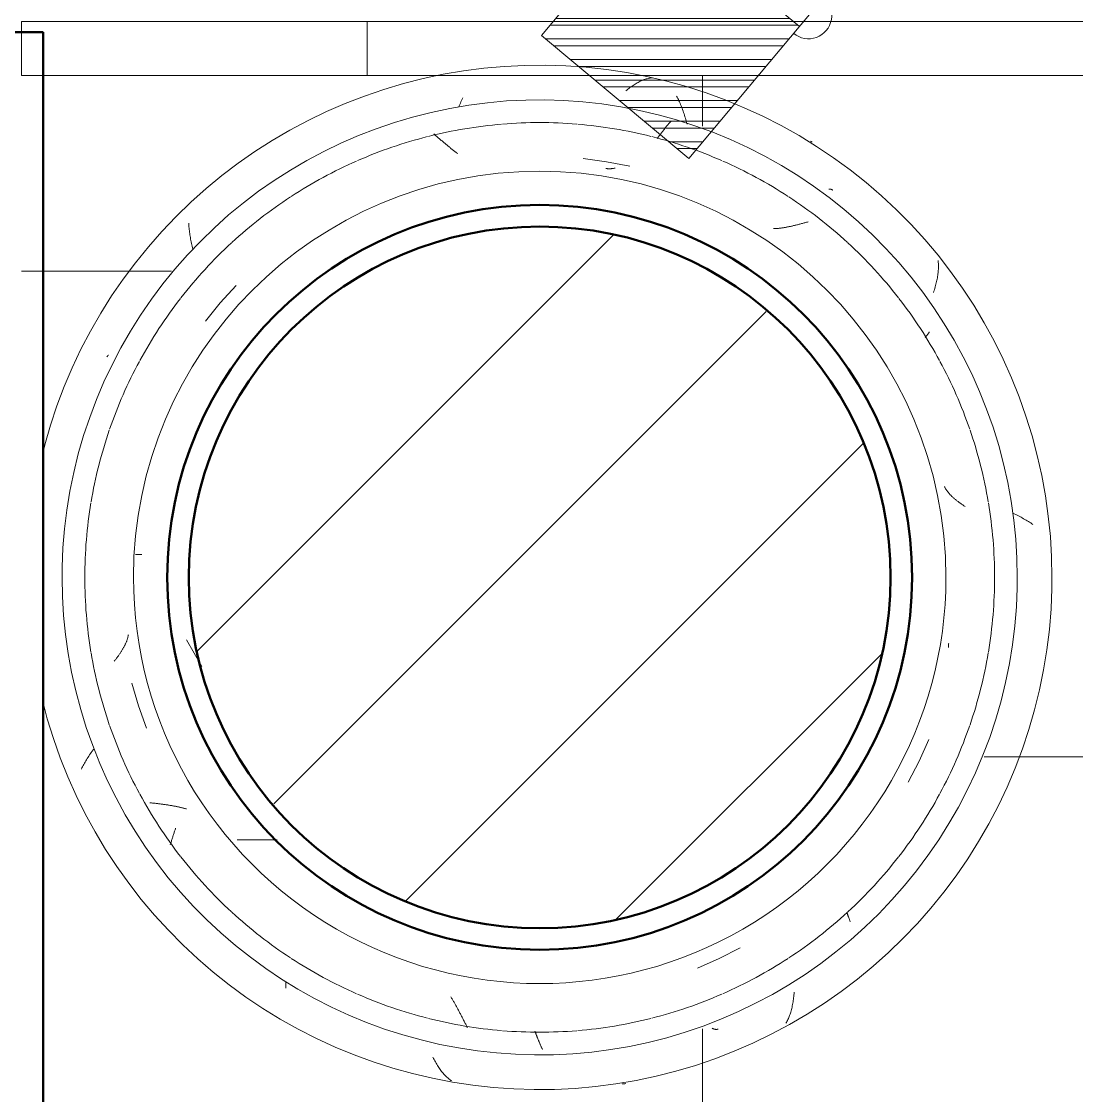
# Model space of a CAD drawing. Header units: millimetres. Extents: x -9358 to 257996, y -67499 to 9117.
# Drawn here: x 17170 to 18147, y -27763 to -26768 of the extents above; entities that cross this region are included whole.
import ezdxf

# ---------------------------------------------------------------- set-up
doc = ezdxf.new("R2010")
doc.units = ezdxf.units.MM
doc.header["$LTSCALE"] = 1000
for name, color, linetype, lineweight in [('A-COL-RFC', 8, 'Continuous', 18), ('A-COL-RFC-1', 8, 'Continuous', 9), ('A-COL-RFC-2', 8, 'Continuous', 50), ('A-WAL-CMU', 8, 'Continuous', 50), ('A-WAL-LOW-20', 8, 'Continuous', 18), ('A-WAL-PAT-1', 8, 'Continuous', 9), ('LC-CAM', 4, 'Continuous', 5)]:
    doc.layers.add(name, color=color, linetype=linetype, lineweight=lineweight)
doc.layers.add('CCTVNET', color=6, linetype='Continuous')
pattern_1 = [(0, (0, 0), (812.8, 203.2), [33.528, -576.072, 33.528, -576.072, -3251.2]), (0, (0, 0), (812.8, 203.2), [-1219.2, 33.528, -1185.672, 33.528, -576.072, -1422.4]), (0, (0, 0), (812.8, 203.2), [-3048, 33.528, -372.872, 33.528, -982.472]), (120, (304.8, 101.6), (-582.3764, 602.3054), [33.528, -576.072, 33.528, -576.072, -3251.2]), (120, (304.8, 101.6), (-582.3764, 602.3054), [-1219.2, 33.528, -1185.672, 33.528, -576.072, -1422.4]), (120, (304.8, 101.6), (-582.3764, 602.3054), [-3048, 33.528, -372.872, 33.528, -982.472]), (240, (406.4, 508), (-230.4236, -805.5054), [33.528, -576.072, 33.528, -576.072, -3251.2]), (240, (406.4, 508), (-230.4236, -805.5054), [-1219.2, 33.528, -1185.672, 33.528, -576.072, -1422.4]), (240, (406.4, 508), (-230.4236, -805.5054), [-3048, 33.528, -372.872, 33.528, -982.472])]

# ---------------------------------------------------------------- blocks, each defined once
blk = doc.blocks.new('Concrete-Round-Column - 650-V20-01-Ground Floor Furniture Plan')
at = {"layer": 'A-COL-RFC-1'}
h = blk.add_hatch(dxfattribs=at)
h.set_pattern_fill('FP_49', color=256, style=0, pattern_type=2)
h.set_pattern_definition([(315, (28095, 17650), (106.066, 106.066), [])])
h.paths.add_polyline_path([(-325, 0), (-318.76, -63.4), (-300.26, -124.37), (-270.23, -180.56), (-229.81, -229.81), (-180.56, -270.23), (-124.37, -300.26), (-63.4, -318.76), (0, -325), (63.4, -318.76), (124.37, -300.26), (180.56, -270.23), (229.81, -229.81), (270.23, -180.56), (300.26, -124.37), (318.76, -63.4), (325, 0), (318.76, 63.4), (300.26, 124.37), (270.23, 180.56), (229.81, 229.81), (180.56, 270.23), (124.37, 300.26), (63.4, 318.76), (0, 325), (-63.4, 318.76), (-124.37, 300.26), (-180.56, 270.23), (-229.81, 229.81), (-270.23, 180.56), (-300.26, 124.37), (-318.76, 63.4)], flags=0)
at = {"layer": 'A-COL-RFC-2'}
for start, end in [(0, 180), (180, 0)]:
    blk.add_arc((0, 0), 325, start, end, dxfattribs=at)
blk = doc.blocks.new('Walls 117 - Walls 13-606884-01-Ground Floor Furniture Plan')
at = {"layer": 'A-WAL-PAT-1'}
h = blk.add_hatch(dxfattribs=at)
h.set_pattern_fill('FP_51', color=256, style=0, pattern_type=2)
h.set_pattern_definition([(90, (450, -8700), (-900, 6e-14), [700, -700]), (90, (0, -9400), (-1800, 1e-13), [700, -700]), (0, (0, -9400), (0, 700), [])])
h.paths.add_polyline_path([(730, -10770), (2620, -10770), (2620, -9770), (730, -9770)], flags=0)
h.paths.add_polyline_path([(750, -10250), (756.07, -10176.76), (775.8, -10101.67), (803.63, -10038.2), (843.83, -9976.68), (893.61, -9922.6), (951.61, -9877.46), (1016.25, -9842.48), (1090.67, -9817.8), (1159.9, -9806.52), (1231.75, -9806.52), (1304.24, -9818.62), (1373.75, -9842.48), (1438.39, -9877.46), (1496.39, -9922.6), (1547.38, -9978.54), (1586.37, -10038.2), (1616.9, -10109.49), (1634.2, -10180.05), (1640, -10250), (1633.93, -10323.24), (1614.2, -10398.33), (1584.07, -10465.31), (1546.17, -10523.32), (1496.39, -10577.4), (1433.84, -10625), (1373.75, -10657.52), (1299.33, -10682.2), (1230.1, -10693.48), (1158.25, -10693.48), (1085.76, -10681.38), (1016.25, -10657.52), (951.61, -10622.54), (891.18, -10574.76), (842.62, -10521.46), (803.63, -10461.8), (774.11, -10394.49), (755.8, -10319.95), (751.42, -10267.11)], flags=0)
h.paths.add_polyline_path([(1710, -10250), (1716.07, -10176.76), (1735.8, -10101.67), (1763.63, -10038.2), (1803.83, -9976.68), (1854.91, -9921.59), (1913.95, -9876.19), (1976.25, -9842.48), (2050.67, -9817.8), (2119.9, -9806.52), (2192.25, -9806.6), (2264.24, -9818.62), (2333.75, -9842.48), (2398.39, -9877.46), (2456.39, -9922.6), (2506.17, -9976.68), (2546.37, -10038.2), (2575.89, -10105.51), (2594.2, -10180.05), (2600, -10250), (2593.93, -10323.24), (2574.2, -10398.33), (2546.37, -10461.8), (2503.33, -10526.41), (2456.39, -10577.4), (2393.84, -10625), (2333.75, -10657.52), (2259.33, -10682.2), (2190.1, -10693.48), (2118.25, -10693.48), (2045.76, -10681.38), (1976.25, -10657.52), (1907.45, -10619.3), (1851.4, -10575), (1803.83, -10523.32), (1763.63, -10461.8), (1734.11, -10394.49), (1715.8, -10319.95)], flags=0)
at = {"layer": 'A-WAL-LOW-20'}
blk.add_line((2620, -10770), (2620, -9770), dxfattribs=at)
blk = doc.blocks.new('Walls 121 - Walls 6-606941-01-Ground Floor Furniture Plan')
at = {"layer": 'A-WAL-PAT-1'}
h = blk.add_hatch(dxfattribs=at)
h.set_pattern_fill('FP_52', color=256, style=0, pattern_type=2)
h.set_pattern_definition([(270, (17489.6, -28080), (900, 6e-14), [700, -700]), (270, (17939.6, -27380), (1800, 1e-13), [700, -700]), (180, (17939.6, -27380), (-9e-14, -700), [])])
h.paths.add_polyline_path([(17170, -27380), (19900, -27380), (19900, -27330), (17170, -27330)], flags=0)
at = {"layer": 'A-WAL-LOW-20'}
for p, q in [((17170, -27330), (19900, -27330)), ((17170, -27380), (17170, -27330)), ((19900, -27380), (17170, -27380))]:
    blk.add_line(p, q, dxfattribs=at)
blk = doc.blocks.new('FP_324-01-Ground Floor Furniture Plan')
at = {"layer": 'A-WAL-PAT-1'}
for p, q in [((48911.57, 1453.8), (48911.13, 1453.86)), ((48912, 1453.76), (48911.57, 1453.8)), ((48912.44, 1453.72), (48912, 1453.76)), ((48912.88, 1453.69), (48912.44, 1453.72)), ((48913.32, 1453.67), (48912.88, 1453.69)), ((48913.76, 1453.66), (48913.32, 1453.67)), ((48914.2, 1453.66), (48913.76, 1453.66)), ((48914.65, 1453.66), (48914.2, 1453.66)), ((48915.1, 1453.68), (48914.65, 1453.66)), ((49000.15, 1435.36), (49020.13, 1426.37)), ((49020.13, 1426.37), (49039.56, 1416.27)), ((49193.32, 1260.72), (49203.19, 1241.17)), ((49203.19, 1241.17), (49211.95, 1221.1)), ((49260.29, 1004.57), (49261.03, 1004.95)), ((49261.03, 1004.95), (49261.78, 1005.34)), ((49261.78, 1005.34), (49262.54, 1005.72)), ((49262.54, 1005.72), (49263.29, 1006.11)), ((49263.29, 1006.11), (49264.05, 1006.5)), ((49264.05, 1006.5), (49264.81, 1006.89)), ((49264.81, 1006.89), (49265.57, 1007.28)), ((49265.57, 1007.28), (49266.33, 1007.67)), ((49266.33, 1007.67), (49267.09, 1008.07)), ((49242.19, 994.91), (49242.82, 995.28)), ((49242.82, 995.28), (49243.46, 995.64)), ((49243.46, 995.64), (49244.11, 996.01)), ((49244.11, 996.01), (49244.76, 996.37)), ((49244.76, 996.37), (49245.41, 996.74)), ((49245.41, 996.74), (49246.07, 997.11)), ((49246.07, 997.11), (49246.74, 997.47)), ((49246.74, 997.47), (49247.41, 997.84)), ((49247.41, 997.84), (49248.09, 998.21)), ((49248.09, 998.21), (49248.77, 998.58)), ((49248.77, 998.58), (49249.46, 998.95)), ((49249.46, 998.95), (49250.15, 999.32)), ((49250.15, 999.32), (49250.85, 999.69)), ((49250.85, 999.69), (49251.55, 1000.06)), ((49251.55, 1000.06), (49252.26, 1000.43)), ((49252.26, 1000.43), (49252.97, 1000.8)), ((49252.97, 1000.8), (49253.69, 1001.17)), ((49253.69, 1001.17), (49254.41, 1001.55)), ((49254.41, 1001.55), (49255.13, 1001.92)), ((49255.13, 1001.92), (49255.86, 1002.3)), ((49255.86, 1002.3), (49256.59, 1002.67)), ((49256.59, 1002.67), (49257.32, 1003.05)), ((49257.32, 1003.05), (49258.06, 1003.43)), ((49258.06, 1003.43), (49258.8, 1003.81)), ((49258.8, 1003.81), (49259.54, 1004.19)), ((49259.54, 1004.19), (49260.29, 1004.57)), ((49238.54, 992.71), (49239.13, 993.08)), ((49239.13, 993.08), (49239.73, 993.45)), ((49239.73, 993.45), (49240.34, 993.81)), ((49240.34, 993.81), (49240.95, 994.18)), ((49240.95, 994.18), (49241.57, 994.54)), ((49241.57, 994.54), (49242.19, 994.91)), ((49064, 745.99), (49064.17, 746.59)), ((49064.17, 746.59), (49064.35, 747.17)), ((49064.35, 747.17), (49064.53, 747.75)), ((49061.8, 736.24), (49061.93, 736.94)), ((49061.93, 736.94), (49062.06, 737.63)), ((49062.06, 737.63), (49062.19, 738.31)), ((49062.19, 738.31), (49062.32, 738.99)), ((49062.32, 738.99), (49062.46, 739.66)), ((49062.46, 739.66), (49062.6, 740.32)), ((49062.6, 740.32), (49062.75, 740.98)), ((49062.75, 740.98), (49062.89, 741.63)), ((49062.89, 741.63), (49063.04, 742.27)), ((49063.04, 742.27), (49063.19, 742.91)), ((49063.19, 742.91), (49063.35, 743.54)), ((49063.35, 743.54), (49063.51, 744.16)), ((49063.51, 744.16), (49063.67, 744.78)), ((49063.67, 744.78), (49063.83, 745.39)), ((49063.83, 745.39), (49064, 745.99)), ((49082.22, 737.77), (49082.97, 737.53)), ((49082.97, 737.53), (49083.72, 737.3)), ((49083.72, 737.3), (49084.47, 737.06)), ((49084.47, 737.06), (49085.23, 736.82)), ((49085.23, 736.82), (49085.99, 736.57)), ((49085.99, 736.57), (49086.75, 736.33)), ((49086.75, 736.33), (49087.52, 736.08)), ((49060.21, 725.93), (49060.31, 726.7)), ((49060.31, 726.7), (49060.42, 727.46)), ((49060.42, 727.46), (49060.52, 728.22)), ((49060.52, 728.22), (49060.63, 728.98)), ((49060.63, 728.98), (49060.74, 729.73)), ((49060.74, 729.73), (49060.85, 730.47)), ((49060.85, 730.47), (49060.96, 731.21)), ((49060.96, 731.21), (49061.08, 731.95)), ((49061.08, 731.95), (49061.19, 732.68)), ((49061.19, 732.68), (49061.31, 733.4)), ((49061.31, 733.4), (49061.43, 734.12)), ((49061.43, 734.12), (49061.55, 734.83)), ((49061.55, 734.83), (49061.67, 735.54)), ((49061.67, 735.54), (49061.8, 736.24)), ((49087.52, 736.08), (49088.28, 735.84)), ((49088.28, 735.84), (49089.06, 735.59)), ((49089.06, 735.59), (49089.83, 735.34)), ((49089.83, 735.34), (49090.61, 735.09)), ((49090.61, 735.09), (49091.38, 734.84)), ((49091.38, 734.84), (49092.17, 734.59)), ((49092.17, 734.59), (49092.95, 734.34)), ((49092.95, 734.34), (49093.74, 734.08)), ((49093.74, 734.08), (49094.52, 733.83)), ((49094.52, 733.83), (49095.31, 733.58)), ((49095.31, 733.58), (49096.11, 733.32)), ((49096.11, 733.32), (49096.9, 733.07)), ((49096.9, 733.07), (49097.7, 732.82)), ((49059.01, 716.38), (49059.11, 717.19)), ((49059.11, 717.19), (49059.21, 718.01)), ((49059.21, 718.01), (49059.31, 718.81)), ((49059.31, 718.81), (49059.4, 719.62)), ((49059.4, 719.62), (49059.5, 720.42)), ((49059.5, 720.42), (49059.6, 721.22)), ((49059.6, 721.22), (49059.7, 722.02)), ((49059.7, 722.02), (49059.8, 722.81)), ((49059.8, 722.81), (49059.9, 723.59)), ((49059.9, 723.59), (49060, 724.38)), ((49060, 724.38), (49060.11, 725.15)), ((49060.11, 725.15), (49060.21, 725.93)), ((48989.76, 710.71), (48969.11, 703.45)), ((49058.72, 713.92), (49058.82, 714.74)), ((49058.82, 714.74), (49058.91, 715.56)), ((49058.91, 715.56), (49059.01, 716.38)), ((48969.11, 703.45), (48948.08, 697.36)), ((48903.13, 694.02), (48903.6, 693.94)), ((48903.6, 693.94), (48904.08, 693.86)), ((48904.08, 693.86), (48904.56, 693.76)), ((48904.56, 693.76), (48905.04, 693.65)), ((48905.04, 693.65), (48905.52, 693.53)), ((48905.52, 693.53), (48906, 693.41)), ((48906, 693.41), (48906.49, 693.27)), ((48906.49, 693.27), (48906.97, 693.12)), ((48906.97, 693.12), (48907.46, 692.97)), ((48907.46, 692.97), (48907.95, 692.81)), ((48907.95, 692.81), (48908.45, 692.63)), ((48908.45, 692.63), (48908.94, 692.45)), ((48908.94, 692.45), (48909.44, 692.26)), ((48909.44, 692.26), (48909.94, 692.06)), ((48909.94, 692.06), (48910.44, 691.85)), ((48910.44, 691.85), (48910.94, 691.63)), ((48910.94, 691.63), (48911.45, 691.4)), ((48911.45, 691.4), (48911.95, 691.17)), ((48911.95, 691.17), (48912.46, 690.92)), ((48912.46, 690.92), (48912.98, 690.67)), ((48912.98, 690.67), (48913.49, 690.41)), ((48913.49, 690.41), (48914.01, 690.14)), ((48914.01, 690.14), (48914.52, 689.86)), ((48914.52, 689.86), (48915.05, 689.57)), ((48915.05, 689.57), (48915.57, 689.28)), ((48915.57, 689.28), (48916.09, 688.98)), ((48916.09, 688.98), (48916.62, 688.67)), ((48916.62, 688.67), (48917.15, 688.35)), ((48917.15, 688.35), (48917.68, 688.02)), ((48917.68, 688.02), (48918.22, 687.69)), ((48918.22, 687.69), (48918.75, 687.35)), ((48918.75, 687.35), (48919.29, 687)), ((48919.29, 687), (48919.84, 686.64)), ((48919.84, 686.64), (48920.38, 686.28)), ((48920.38, 686.28), (48920.93, 685.91)), ((48920.93, 685.91), (48921.47, 685.53)), ((48921.47, 685.53), (48922.03, 685.15)), ((48922.03, 685.15), (48922.58, 684.76)), ((48922.58, 684.76), (48923.14, 684.36)), ((48923.14, 684.36), (48923.69, 683.96)), ((48923.69, 683.96), (48924.25, 683.55)), ((48924.25, 683.55), (48924.82, 683.13)), ((48924.82, 683.13), (48925.38, 682.71)), ((48925.38, 682.71), (48925.95, 682.28)), ((48925.95, 682.28), (48926.52, 681.85)), ((48926.52, 681.85), (48927.1, 681.41)), ((48927.1, 681.41), (48927.67, 680.96))]:
    blk.add_line(p, q, dxfattribs=at)
blk = doc.blocks.new('FP_325-01-Ground Floor Furniture Plan')
at = {"layer": 'A-WAL-LOW-20', "flags": 128}
blk.add_lwpolyline([(48850, 1549.55), (48831.02, 1549.17), (48812.08, 1548.03), (48793.19, 1546.13), (48774.4, 1543.49), (48755.72, 1540.09), (48737.2, 1535.95), (48718.86, 1531.07), (48700.72, 1525.46), (48682.83, 1519.13), (48665.2, 1512.09), (48647.87, 1504.35), (48630.86, 1495.92), (48614.21, 1486.82), (48597.93, 1477.06), (48582.05, 1466.66), (48566.6, 1455.63), (48551.61, 1444), (48537.09, 1431.77), (48523.07, 1418.97), (48509.58, 1405.62), (48496.63, 1391.74), (48484.25, 1377.36), (48472.45, 1362.49), (48461.25, 1347.16), (48450.68, 1331.4), (48440.75, 1315.23), (48431.47, 1298.67), (48422.86, 1281.75), (48414.93, 1264.51), (48407.7, 1246.96), (48401.18, 1229.13), (48395.38, 1211.06), (48390.3, 1192.77), (48385.96, 1174.29), (48382.36, 1155.66), (48379.51, 1136.89), (48377.41, 1118.03), (48376.06, 1099.09), (48375.48, 1080.12), (48375.65, 1061.14), (48376.59, 1042.19), (48378.28, 1023.28), (48380.72, 1004.46), (48383.92, 985.75), (48387.86, 967.18), (48392.54, 948.79), (48397.96, 930.6), (48404.09, 912.63), (48410.94, 894.93), (48418.49, 877.52), (48426.74, 860.42), (48435.66, 843.67), (48445.24, 827.28), (48455.47, 811.29), (48466.33, 795.73), (48477.8, 780.61), (48489.87, 765.96), (48502.52, 751.81), (48515.72, 738.17), (48529.46, 725.07), (48543.71, 712.53), (48558.45, 700.57), (48573.66, 689.22), (48589.3, 678.47), (48605.37, 668.37), (48621.83, 658.91), (48638.65, 650.12), (48655.81, 642), (48673.28, 634.59), (48691.03, 627.87), (48709.04, 621.87), (48727.27, 616.6), (48733.75, 615)], dxfattribs=at)
at = {"layer": 'A-WAL-PAT-1'}
for p, q in [((48795.61, 1523.25), (48794.96, 1522.08)), ((48796.25, 1524.4), (48795.61, 1523.25)), ((48796.91, 1525.53), (48796.25, 1524.4)), ((48797.57, 1526.65), (48796.91, 1525.53)), ((48798.24, 1527.74), (48797.57, 1526.65)), ((48798.91, 1528.8), (48798.24, 1527.74)), ((48799.59, 1529.85), (48798.91, 1528.8)), ((48800.27, 1530.87), (48799.59, 1529.85)), ((48800.96, 1531.88), (48800.27, 1530.87)), ((48791.24, 1514.65), (48790.64, 1513.35)), ((48791.84, 1515.93), (48791.24, 1514.65)), ((48792.46, 1517.2), (48791.84, 1515.93)), ((48793.07, 1518.45), (48792.46, 1517.2)), ((48793.7, 1519.67), (48793.07, 1518.45)), ((48794.33, 1520.89), (48793.7, 1519.67)), ((48794.96, 1522.08), (48794.33, 1520.89)), ((48557.24, 1444.1), (48556.28, 1443.97)), ((48558.22, 1444.2), (48557.24, 1444.1)), ((48559.22, 1444.28), (48558.22, 1444.2)), ((48560.24, 1444.33), (48559.22, 1444.28)), ((48561.27, 1444.36), (48560.24, 1444.33)), ((48562.31, 1444.37), (48561.27, 1444.36)), ((48563.37, 1444.35), (48562.31, 1444.37)), ((48564.45, 1444.31), (48563.37, 1444.35)), ((48565.54, 1444.24), (48564.45, 1444.31)), ((48566.65, 1444.15), (48565.54, 1444.24)), ((48567.77, 1444.04), (48566.65, 1444.15)), ((48568.91, 1443.91), (48567.77, 1444.04)), ((48570.06, 1443.75), (48568.91, 1443.91)), ((48571.22, 1443.57), (48570.06, 1443.75)), ((48572.4, 1443.37), (48571.22, 1443.57)), ((48573.58, 1443.15), (48572.4, 1443.37)), ((48574.78, 1442.9), (48573.58, 1443.15)), ((48576, 1442.63), (48574.78, 1442.9)), ((48577.22, 1442.34), (48576, 1442.63)), ((48578.46, 1442.03), (48577.22, 1442.34)), ((48579.71, 1441.7), (48578.46, 1442.03)), ((48580.96, 1441.35), (48579.71, 1441.7)), ((48582.23, 1440.98), (48580.96, 1441.35)), ((48583.51, 1440.59), (48582.23, 1440.98)), ((48584.8, 1440.18), (48583.51, 1440.59)), ((48586.1, 1439.74), (48584.8, 1440.18)), ((48446.27, 1326.56), (48445.87, 1325.82)), ((48446.7, 1327.28), (48446.27, 1326.56)), ((48408.4, 1204.01), (48407.31, 1203.48)), ((48409.52, 1204.53), (48408.4, 1204.01)), ((48410.66, 1205.04), (48409.52, 1204.53)), ((48411.82, 1205.54), (48410.66, 1205.04)), ((48413, 1206.03), (48411.82, 1205.54)), ((48414.21, 1206.51), (48413, 1206.03)), ((48415.43, 1206.98), (48414.21, 1206.51)), ((48416.68, 1207.44), (48415.43, 1206.98)), ((48417.94, 1207.88), (48416.68, 1207.44)), ((48419.23, 1208.32), (48417.94, 1207.88)), ((48420.53, 1208.75), (48419.23, 1208.32)), ((48421.85, 1209.17), (48420.53, 1208.75)), ((48423.19, 1209.58), (48421.85, 1209.17)), ((48424.55, 1209.98), (48423.19, 1209.58)), ((48425.92, 1210.37), (48424.55, 1209.98)), ((48427.31, 1210.75), (48425.92, 1210.37)), ((48428.72, 1211.12), (48427.31, 1210.75)), ((48430.14, 1211.48), (48428.72, 1211.12)), ((48405.2, 1202.39), (48404.17, 1201.83)), ((48406.24, 1202.94), (48405.2, 1202.39)), ((48407.31, 1203.48), (48406.24, 1202.94)), ((48387.19, 1179.05), (48387.3, 1178.17)), ((48387.3, 1178.17), (48387.44, 1177.28)), ((48387.44, 1177.28), (48387.6, 1176.39)), ((48387.6, 1176.39), (48387.8, 1175.49)), ((48387.8, 1175.49), (48388.03, 1174.59)), ((48388.03, 1174.59), (48388.28, 1173.68)), ((48388.28, 1173.68), (48388.57, 1172.77)), ((48388.57, 1172.77), (48388.89, 1171.85)), ((48388.89, 1171.85), (48389.23, 1170.93)), ((48389.23, 1170.93), (48389.61, 1170.01)), ((48389.61, 1170.01), (48390.01, 1169.08)), ((48390.01, 1169.08), (48390.44, 1168.15)), ((48390.44, 1168.15), (48390.9, 1167.21)), ((48390.9, 1167.21), (48391.39, 1166.27)), ((48391.39, 1166.27), (48391.91, 1165.33)), ((48391.91, 1165.33), (48392.45, 1164.38)), ((48392.45, 1164.38), (48393.02, 1163.43)), ((48393.02, 1163.43), (48393.62, 1162.48)), ((48393.62, 1162.48), (48394.25, 1161.53)), ((48394.25, 1161.53), (48394.9, 1160.57)), ((48394.9, 1160.57), (48395.58, 1159.62)), ((48395.58, 1159.62), (48396.28, 1158.66)), ((48396.28, 1158.66), (48397.01, 1157.7)), ((48397.01, 1157.7), (48397.77, 1156.74)), ((48397.77, 1156.74), (48398.55, 1155.77)), ((48398.55, 1155.77), (48399.35, 1154.81)), ((48405.77, 1003.75), (48406.95, 1003.18)), ((48406.95, 1003.18), (48408.15, 1002.62)), ((48408.15, 1002.62), (48409.36, 1002.06)), ((48409.36, 1002.06), (48410.59, 1001.51)), ((48410.59, 1001.51), (48411.84, 1000.97)), ((48411.84, 1000.97), (48413.1, 1000.43)), ((48413.1, 1000.43), (48414.38, 999.9)), ((48521.73, 750), (48522.89, 750.04)), ((48522.89, 750.04), (48524.07, 750.09)), ((48524.07, 750.09), (48525.26, 750.17)), ((48525.26, 750.17), (48526.46, 750.26)), ((48526.46, 750.26), (48527.68, 750.37)), ((48527.68, 750.37), (48528.92, 750.5)), ((48528.92, 750.5), (48530.16, 750.65)), ((48530.16, 750.65), (48531.42, 750.82)), ((48531.42, 750.82), (48532.69, 751)), ((48532.69, 751), (48533.97, 751.2)), ((48533.97, 751.2), (48535.27, 751.42)), ((48535.27, 751.42), (48536.57, 751.66)), ((48536.57, 751.66), (48537.89, 751.91)), ((48537.89, 751.91), (48539.22, 752.18)), ((48539.22, 752.18), (48540.56, 752.46)), ((48540.56, 752.46), (48541.9, 752.76)), ((48541.9, 752.76), (48543.26, 753.08)), ((48543.26, 753.08), (48544.63, 753.41)), ((48544.63, 753.41), (48546, 753.76))]:
    blk.add_line(p, q, dxfattribs=at)
blk = doc.blocks.new('FP_326-01-Ground Floor Furniture Plan')
at = {"layer": 'A-WAL-LOW-20', "flags": 128}
blk.add_lwpolyline([(48966.36, 615), (48981.14, 618.93), (48999.28, 624.54), (49017.17, 630.87), (49034.8, 637.91), (49052.13, 645.65), (49069.14, 654.08), (49085.79, 663.18), (49102.07, 672.94), (49117.95, 683.34), (49133.4, 694.37), (49148.39, 706), (49162.91, 718.23), (49176.93, 731.03), (49190.42, 744.38), (49203.37, 758.26), (49215.75, 772.64), (49227.55, 787.51), (49238.75, 802.84), (49249.32, 818.6), (49259.25, 834.77), (49268.53, 851.33), (49277.14, 868.25), (49285.07, 885.49), (49292.3, 903.04), (49298.82, 920.87), (49304.62, 938.94), (49309.7, 957.23), (49314.04, 975.71), (49317.64, 994.34), (49320.49, 1013.11), (49322.59, 1031.97), (49323.94, 1050.91), (49324.52, 1069.88), (49324.34, 1088.86), (49323.41, 1107.81), (49321.72, 1126.72), (49319.27, 1145.54), (49316.08, 1164.25), (49312.14, 1182.82), (49307.46, 1201.21), (49302.04, 1219.4), (49295.91, 1237.37), (49289.06, 1255.07), (49281.5, 1272.48), (49273.26, 1289.58), (49264.34, 1306.33), (49254.76, 1322.72), (49244.53, 1338.71), (49233.67, 1354.27), (49222.19, 1369.39), (49210.12, 1384.04), (49197.48, 1398.19), (49184.28, 1411.83), (49170.54, 1424.93), (49156.29, 1437.47), (49141.55, 1449.43), (49126.34, 1460.78), (49110.69, 1471.53), (49094.63, 1481.63), (49078.17, 1491.09), (49061.35, 1499.88), (49044.19, 1508), (49026.72, 1515.41), (49008.97, 1522.13), (48990.96, 1528.13), (48972.73, 1533.4), (48954.3, 1537.94), (48935.7, 1541.74), (48916.97, 1544.8), (48898.13, 1547.1), (48879.21, 1548.65), (48860.25, 1549.44), (48850, 1549.55)], dxfattribs=at)
at = {"layer": 'A-WAL-PAT-1'}
for p, q in [((49235.58, 1310.63), (49234.23, 1310.74)), ((49236.92, 1310.52), (49235.58, 1310.63)), ((49238.24, 1310.38), (49236.92, 1310.52)), ((49239.55, 1310.23), (49238.24, 1310.38)), ((49240.84, 1310.07), (49239.55, 1310.23)), ((49242.1, 1309.89), (49240.84, 1310.07)), ((49243.35, 1309.7), (49242.1, 1309.89)), ((49244.59, 1309.49), (49243.35, 1309.7)), ((49245.8, 1309.27), (49244.59, 1309.49)), ((49246.99, 1309.03), (49245.8, 1309.27)), ((49248.16, 1308.78), (49246.99, 1309.03)), ((49249.32, 1308.51), (49248.16, 1308.78)), ((49250.45, 1308.22), (49249.32, 1308.51)), ((49251.56, 1307.92), (49250.45, 1308.22)), ((49252.64, 1307.6), (49251.56, 1307.92)), ((49253.71, 1307.27), (49252.64, 1307.6)), ((49254.75, 1306.92), (49253.71, 1307.27)), ((49255.78, 1306.55), (49254.75, 1306.92)), ((49256.77, 1306.17), (49255.78, 1306.55)), ((49257.75, 1305.78), (49256.77, 1306.17)), ((49258.7, 1305.36), (49257.75, 1305.78)), ((49259.63, 1304.94), (49258.7, 1305.36)), ((49260.53, 1304.49), (49259.63, 1304.94)), ((49261.41, 1304.03), (49260.53, 1304.49)), ((49262.26, 1303.55), (49261.41, 1304.03)), ((49263.09, 1303.06), (49262.26, 1303.55)), ((49319.06, 1153.98), (49318.96, 1154.81)), ((49319.14, 1153.14), (49319.06, 1153.98)), ((49319.18, 1152.29), (49319.14, 1153.14)), ((49319.19, 1151.44), (49319.18, 1152.29)), ((49308.55, 984.87), (49309.37, 985.56)), ((49309.37, 985.56), (49310.16, 986.25)), ((49310.16, 986.25), (49310.93, 986.95)), ((49310.93, 986.95), (49311.67, 987.65)), ((49311.67, 987.65), (49312.38, 988.36)), ((49312.38, 988.36), (49313.06, 989.08)), ((49313.06, 989.08), (49313.71, 989.81)), ((49313.71, 989.81), (49314.33, 990.54)), ((49314.33, 990.54), (49314.93, 991.29)), ((49314.93, 991.29), (49315.49, 992.03)), ((49315.49, 992.03), (49316.03, 992.79)), ((49316.03, 992.79), (49316.54, 993.55)), ((49294.41, 976.17), (49295.57, 976.73)), ((49295.57, 976.73), (49296.72, 977.31)), ((49296.72, 977.31), (49297.83, 977.89)), ((49297.83, 977.89), (49298.93, 978.49)), ((49298.93, 978.49), (49300, 979.09)), ((49300, 979.09), (49301.05, 979.7)), ((49301.05, 979.7), (49302.08, 980.32)), ((49302.08, 980.32), (49303.08, 980.94)), ((49303.08, 980.94), (49304.06, 981.58)), ((49304.06, 981.58), (49305.01, 982.22)), ((49305.01, 982.22), (49305.93, 982.87)), ((49305.93, 982.87), (49306.83, 983.53)), ((49306.83, 983.53), (49307.7, 984.2)), ((49307.7, 984.2), (49308.55, 984.87)), ((49224.87, 839.84), (49226.33, 839.85)), ((49226.33, 839.85), (49227.77, 839.88)), ((49227.77, 839.88), (49229.21, 839.92)), ((49229.21, 839.92), (49230.62, 839.97)), ((49008.72, 662.18), (49009.86, 661.33)), ((49009.86, 661.33), (49011, 660.51)), ((49011, 660.51), (49012.14, 659.7)), ((49012.14, 659.7), (49013.27, 658.91)), ((49013.27, 658.91), (49014.4, 658.13)), ((49014.4, 658.13), (49015.53, 657.38)), ((49015.53, 657.38), (49016.66, 656.65)), ((49016.66, 656.65), (49017.78, 655.93)), ((49017.78, 655.93), (49018.89, 655.24)), ((49018.89, 655.24), (49020.01, 654.56)), ((49020.01, 654.56), (49021.12, 653.91)), ((49021.12, 653.91), (49022.22, 653.28)), ((49022.22, 653.28), (49023.32, 652.67)), ((49023.32, 652.67), (49024.41, 652.08)), ((49024.41, 652.08), (49025.5, 651.51)), ((49025.5, 651.51), (49026.58, 650.97)), ((49026.58, 650.97), (49027.65, 650.45))]:
    blk.add_line(p, q, dxfattribs=at)
blk = doc.blocks.new('FP_327-01-Ground Floor Furniture Plan')
at = {"layer": 'A-WAL-PAT-1'}
for p, q in [((48780.13, 1463.02), (48779.74, 1462.5)), ((48780.51, 1463.54), (48780.13, 1463.02)), ((48780.9, 1464.07), (48780.51, 1463.54)), ((48781.28, 1464.61), (48780.9, 1464.07)), ((48781.67, 1465.16), (48781.28, 1464.61)), ((48782.05, 1465.71), (48781.67, 1465.16)), ((48782.43, 1466.27), (48782.05, 1465.71)), ((48782.82, 1466.84), (48782.43, 1466.27)), ((48783.2, 1467.41), (48782.82, 1466.84)), ((48783.59, 1467.99), (48783.2, 1467.41)), ((48783.97, 1468.58), (48783.59, 1467.99)), ((48784.36, 1469.18), (48783.97, 1468.58)), ((48770.69, 1452.93), (48770.29, 1452.62)), ((48771.1, 1453.25), (48770.69, 1452.93)), ((48771.5, 1453.58), (48771.1, 1453.25)), ((48771.9, 1453.91), (48771.5, 1453.58)), ((48772.31, 1454.26), (48771.9, 1453.91)), ((48772.71, 1454.61), (48772.31, 1454.26)), ((48773.1, 1454.98), (48772.71, 1454.61)), ((48773.5, 1455.35), (48773.1, 1454.98)), ((48773.9, 1455.73), (48773.5, 1455.35)), ((48774.29, 1456.13), (48773.9, 1455.73)), ((48774.69, 1456.53), (48774.29, 1456.13)), ((48775.08, 1456.93), (48774.69, 1456.53)), ((48775.47, 1457.35), (48775.08, 1456.93)), ((48775.86, 1457.78), (48775.47, 1457.35)), ((48776.26, 1458.21), (48775.86, 1457.78)), ((48776.65, 1458.66), (48776.26, 1458.21)), ((48777.03, 1459.11), (48776.65, 1458.66)), ((48777.42, 1459.57), (48777.03, 1459.11)), ((48777.81, 1460.04), (48777.42, 1459.57)), ((48778.2, 1460.51), (48777.81, 1460.04)), ((48778.59, 1461), (48778.2, 1460.51)), ((48778.97, 1461.49), (48778.59, 1461)), ((48779.36, 1461.99), (48778.97, 1461.49)), ((48779.74, 1462.5), (48779.36, 1461.99)), ((48766.13, 1450.07), (48765.71, 1449.86)), ((48766.56, 1450.28), (48766.13, 1450.07)), ((48766.98, 1450.5), (48766.56, 1450.28)), ((48767.4, 1450.73), (48766.98, 1450.5)), ((48767.82, 1450.97), (48767.4, 1450.73)), ((48768.23, 1451.22), (48767.82, 1450.97)), ((48768.65, 1451.48), (48768.23, 1451.22)), ((48769.06, 1451.76), (48768.65, 1451.48)), ((48769.47, 1452.04), (48769.06, 1451.76)), ((48769.88, 1452.32), (48769.47, 1452.04)), ((48770.29, 1452.62), (48769.88, 1452.32)), ((48520.62, 1323.72), (48520.83, 1322.94)), ((48520.83, 1322.94), (48521.05, 1322.16)), ((48521.05, 1322.16), (48521.26, 1321.39)), ((48521.26, 1321.39), (48521.47, 1320.62)), ((48521.47, 1320.62), (48521.68, 1319.85)), ((48521.68, 1319.85), (48521.88, 1319.09)), ((48521.88, 1319.09), (48522.09, 1318.33)), ((48522.09, 1318.33), (48522.29, 1317.57)), ((48522.29, 1317.57), (48522.49, 1316.82)), ((48522.49, 1316.82), (48522.68, 1316.07)), ((48522.68, 1316.07), (48522.88, 1315.32)), ((48522.88, 1315.32), (48523.07, 1314.58)), ((48523.07, 1314.58), (48523.25, 1313.85)), ((48523.25, 1313.85), (48523.44, 1313.11)), ((48523.44, 1313.11), (48523.62, 1312.39)), ((48523.62, 1312.39), (48523.8, 1311.66)), ((48523.8, 1311.66), (48523.97, 1310.94)), ((48523.97, 1310.94), (48524.14, 1310.23)), ((48524.14, 1310.23), (48524.31, 1309.51)), ((48524.31, 1309.51), (48524.47, 1308.81)), ((48524.47, 1308.81), (48524.63, 1308.11)), ((48524.63, 1308.11), (48524.78, 1307.41)), ((48524.78, 1307.41), (48524.93, 1306.72)), ((48524.93, 1306.72), (48525.07, 1306.03)), ((48525.07, 1306.03), (48525.21, 1305.34)), ((48525.21, 1305.34), (48525.35, 1304.66)), ((48525.35, 1304.66), (48525.48, 1303.99)), ((48525.48, 1303.99), (48525.61, 1303.32)), ((48525.61, 1303.32), (48525.73, 1302.66)), ((48525.73, 1302.66), (48525.84, 1302)), ((48525.84, 1302), (48525.95, 1301.34)), ((48525.95, 1301.34), (48526.06, 1300.7)), ((48526.06, 1300.7), (48526.16, 1300.05)), ((48526.16, 1300.05), (48526.25, 1299.41)), ((48526.25, 1299.41), (48526.34, 1298.78)), ((48526.34, 1298.78), (48526.42, 1298.15)), ((48526.42, 1298.15), (48526.5, 1297.53)), ((48526.5, 1297.53), (48526.57, 1296.91)), ((48526.57, 1296.91), (48526.64, 1296.3)), ((48526.64, 1296.3), (48526.69, 1295.69)), ((48526.69, 1295.69), (48526.75, 1295.09)), ((48526.75, 1295.09), (48526.79, 1294.49)), ((48526.79, 1294.49), (48526.83, 1293.9)), ((48526.83, 1293.9), (48526.86, 1293.32)), ((48526.86, 1293.32), (48526.89, 1292.74)), ((48526.89, 1292.74), (48526.91, 1292.16)), ((48526.91, 1292.16), (48526.92, 1291.6)), ((48464.95, 1136.89), (48469.03, 1158.39)), ((48470.81, 1144.84), (48470.91, 1144.37)), ((48470.91, 1144.37), (48471, 1143.9)), ((48462.08, 1115.2), (48464.95, 1136.89)), ((48471, 1143.9), (48471.09, 1143.43)), ((48471.09, 1143.43), (48471.16, 1142.96)), ((48471.22, 1136.6), (48471.15, 1136.16)), ((48471.16, 1142.96), (48471.22, 1142.49)), ((48471.22, 1142.49), (48471.28, 1142.03)), ((48471.27, 1137.04), (48471.22, 1136.6)), ((48471.32, 1137.49), (48471.27, 1137.04)), ((48471.28, 1142.03), (48471.32, 1141.57)), ((48471.32, 1141.57), (48471.36, 1141.11)), ((48471.36, 1137.93), (48471.32, 1137.49)), ((48471.36, 1141.11), (48471.39, 1140.65)), ((48471.39, 1138.38), (48471.36, 1137.93)), ((48471.39, 1140.65), (48471.41, 1140.19)), ((48471.41, 1138.83), (48471.39, 1138.38)), ((48471.41, 1140.19), (48471.42, 1139.74)), ((48471.42, 1139.74), (48471.41, 1139.28)), ((48471.41, 1139.28), (48471.41, 1138.83)), ((48454.77, 995.52), (48454.3, 994.93)), ((48455.23, 996.11), (48454.77, 995.52)), ((48455.69, 996.69), (48455.23, 996.11)), ((48456.14, 997.28), (48455.69, 996.69)), ((48456.59, 997.86), (48456.14, 997.28)), ((48457.03, 998.44), (48456.59, 997.86)), ((48457.47, 999.01), (48457.03, 998.44)), ((48446.22, 985.16), (48445.68, 984.53)), ((48446.75, 985.79), (48446.22, 985.16)), ((48447.27, 986.41), (48446.75, 985.79)), ((48447.8, 987.04), (48447.27, 986.41)), ((48448.32, 987.66), (48447.8, 987.04)), ((48448.84, 988.28), (48448.32, 987.66)), ((48449.36, 988.89), (48448.84, 988.28)), ((48449.87, 989.51), (48449.36, 988.89)), ((48450.38, 990.12), (48449.87, 989.51)), ((48450.88, 990.73), (48450.38, 990.12)), ((48451.38, 991.34), (48450.88, 990.73)), ((48451.88, 991.94), (48451.38, 991.34)), ((48452.37, 992.54), (48451.88, 991.94)), ((48452.86, 993.14), (48452.37, 992.54)), ((48453.34, 993.74), (48452.86, 993.14)), ((48453.82, 994.34), (48453.34, 993.74)), ((48454.3, 994.93), (48453.82, 994.34)), ((48439.7, 977.46), (48439.14, 976.81)), ((48440.25, 978.11), (48439.7, 977.46)), ((48440.8, 978.77), (48440.25, 978.11)), ((48441.34, 979.41), (48440.8, 978.77)), ((48441.89, 980.06), (48441.34, 979.41)), ((48442.44, 980.7), (48441.89, 980.06)), ((48442.98, 981.35), (48442.44, 980.7)), ((48443.53, 981.99), (48442.98, 981.35)), ((48444.07, 982.63), (48443.53, 981.99)), ((48444.61, 983.26), (48444.07, 982.63)), ((48445.15, 983.9), (48444.61, 983.26)), ((48445.68, 984.53), (48445.15, 983.9)), ((48595.74, 779.17), (48579.55, 793.9)), ((48612.73, 765.37), (48595.74, 779.17))]:
    blk.add_line(p, q, dxfattribs=at)
blk = doc.blocks.new('FP_328-01-Ground Floor Furniture Plan')
at = {"layer": 'A-WAL-LOW-20', "flags": 128}
blk.add_lwpolyline([(48850, 1517.4), (48832.31, 1517.05), (48814.65, 1515.98), (48797.04, 1514.22), (48779.52, 1511.75), (48762.11, 1508.58), (48744.84, 1504.72), (48727.74, 1500.17), (48710.84, 1494.94), (48694.15, 1489.04), (48677.72, 1482.48), (48661.56, 1475.26), (48645.71, 1467.41), (48630.18, 1458.92), (48615, 1449.83), (48600.2, 1440.13), (48585.8, 1429.85), (48571.82, 1419), (48558.29, 1407.6), (48545.22, 1395.67), (48532.64, 1383.22), (48520.57, 1370.29), (48509.02, 1356.88), (48498.03, 1343.01), (48487.59, 1328.73), (48477.73, 1314.03), (48468.47, 1298.95), (48459.82, 1283.52), (48451.8, 1267.75), (48444.41, 1251.67), (48437.67, 1235.31), (48431.58, 1218.69), (48426.17, 1201.84), (48421.44, 1184.79), (48417.39, 1167.57), (48414.04, 1150.19), (48411.38, 1132.7), (48409.42, 1115.11), (48408.17, 1097.46), (48407.63, 1079.78), (48407.79, 1062.08), (48408.66, 1044.41), (48410.24, 1026.78), (48412.51, 1009.24), (48415.49, 991.79), (48419.17, 974.49), (48423.53, 957.34), (48428.58, 940.38), (48434.3, 923.63), (48440.69, 907.13), (48447.73, 890.9), (48455.41, 874.96), (48463.73, 859.34), (48472.66, 844.06), (48482.2, 829.16), (48492.32, 814.65), (48503.02, 800.55), (48514.27, 786.9), (48526.06, 773.7), (48538.37, 760.99), (48551.17, 748.78), (48564.46, 737.09), (48578.2, 725.94), (48592.38, 715.35), (48606.96, 705.34), (48621.94, 695.91), (48637.28, 687.1), (48652.97, 678.9), (48668.96, 671.34), (48685.25, 664.42), (48701.8, 658.16), (48718.59, 652.57), (48735.59, 647.65), (48752.77, 643.42), (48770.1, 639.87), (48787.57, 637.03), (48805.13, 634.88), (48822.77, 633.44), (48840.45, 632.7), (48850, 632.6)], dxfattribs=at)
at = {"layer": 'A-WAL-PAT-1'}
for p, q in [((48623.03, 1435.63), (48622.62, 1435.93)), ((48623.43, 1435.34), (48623.03, 1435.63)), ((48623.84, 1435.04), (48623.43, 1435.34)), ((48624.25, 1434.74), (48623.84, 1435.04)), ((48624.65, 1434.44), (48624.25, 1434.74)), ((48625.06, 1434.14), (48624.65, 1434.44)), ((48625.47, 1433.84), (48625.06, 1434.14)), ((48625.87, 1433.54), (48625.47, 1433.84)), ((48626.28, 1433.24), (48625.87, 1433.54)), ((48626.68, 1432.94), (48626.28, 1433.24)), ((48627.08, 1432.64), (48626.68, 1432.94)), ((48627.49, 1432.35), (48627.08, 1432.64)), ((48627.89, 1432.05), (48627.49, 1432.35)), ((48490.25, 1343.36), (48490.24, 1343.12)), ((48490.26, 1343.59), (48490.25, 1343.36)), ((48490.28, 1343.82), (48490.26, 1343.59)), ((48490.3, 1344.05), (48490.28, 1343.82)), ((48490.34, 1344.27), (48490.3, 1344.05)), ((48490.38, 1344.48), (48490.34, 1344.27)), ((48490.42, 1344.69), (48490.38, 1344.48)), ((48490.48, 1344.9), (48490.42, 1344.69)), ((48490.53, 1345.1), (48490.48, 1344.9)), ((48490.6, 1345.29), (48490.53, 1345.1)), ((48490.67, 1345.49), (48490.6, 1345.29)), ((48490.75, 1345.67), (48490.67, 1345.49)), ((48490.84, 1345.85), (48490.75, 1345.67)), ((48490.93, 1346.03), (48490.84, 1345.85)), ((48491.03, 1346.2), (48490.93, 1346.03)), ((48491.14, 1346.36), (48491.03, 1346.2)), ((48491.25, 1346.52), (48491.14, 1346.36)), ((48490.24, 1343.12), (48490.24, 1342.87)), ((48427.11, 1196.93), (48427.41, 1196.65)), ((48427.41, 1196.65), (48427.72, 1196.36)), ((48427.72, 1196.36), (48428.02, 1196.08)), ((48428.02, 1196.08), (48428.34, 1195.79)), ((48428.34, 1195.79), (48428.66, 1195.5)), ((48428.66, 1195.5), (48428.98, 1195.21)), ((48428.98, 1195.21), (48429.31, 1194.92)), ((48429.31, 1194.92), (48429.64, 1194.63)), ((48429.64, 1194.63), (48429.97, 1194.34)), ((48429.97, 1194.34), (48430.31, 1194.04)), ((48430.31, 1194.04), (48430.66, 1193.75)), ((48430.66, 1193.75), (48431, 1193.45)), ((48431, 1193.45), (48431.35, 1193.16)), ((48431.35, 1193.16), (48431.71, 1192.86)), ((48431.71, 1192.86), (48432.07, 1192.57)), ((48432.07, 1192.57), (48432.43, 1192.27)), ((48432.43, 1192.27), (48432.8, 1191.97)), ((48432.8, 1191.97), (48433.16, 1191.67)), ((48433.16, 1191.67), (48433.53, 1191.37)), ((48433.53, 1191.37), (48433.91, 1191.08)), ((48433.91, 1191.08), (48434.28, 1190.78)), ((48434.28, 1190.78), (48434.66, 1190.48)), ((48434.66, 1190.48), (48435.05, 1190.18)), ((48435.05, 1190.18), (48435.43, 1189.88)), ((48435.43, 1189.88), (48435.82, 1189.58)), ((48435.82, 1189.58), (48436.2, 1189.28)), ((48436.2, 1189.28), (48436.59, 1188.98)), ((48436.59, 1188.98), (48436.98, 1188.67)), ((48436.98, 1188.67), (48437.38, 1188.37)), ((48437.38, 1188.37), (48437.77, 1188.07)), ((48437.77, 1188.07), (48438.17, 1187.77)), ((48438.17, 1187.77), (48438.57, 1187.47)), ((48438.57, 1187.47), (48438.96, 1187.17)), ((48438.96, 1187.17), (48439.36, 1186.87)), ((48439.36, 1186.87), (48439.76, 1186.57)), ((48439.76, 1186.57), (48440.16, 1186.27)), ((48440.16, 1186.27), (48440.56, 1185.97)), ((48440.56, 1185.97), (48440.96, 1185.67)), ((48440.96, 1185.67), (48441.37, 1185.37)), ((48441.37, 1185.37), (48441.77, 1185.08)), ((48441.77, 1185.08), (48442.17, 1184.78)), ((48442.17, 1184.78), (48442.57, 1184.48)), ((48442.57, 1184.48), (48442.97, 1184.18)), ((48442.97, 1184.18), (48443.37, 1183.89)), ((48644.11, 675.56), (48644.24, 675.39)), ((48644.24, 675.39), (48644.38, 675.23)), ((48644.38, 675.23), (48644.52, 675.07)), ((48644.52, 675.07), (48644.66, 674.93)), ((48644.66, 674.93), (48644.81, 674.79)), ((48644.81, 674.79), (48644.97, 674.65)), ((48644.97, 674.65), (48645.12, 674.53)), ((48645.12, 674.53), (48645.28, 674.41)), ((48645.28, 674.41), (48645.45, 674.3)), ((48645.45, 674.3), (48645.62, 674.2)), ((48645.62, 674.2), (48645.79, 674.1))]:
    blk.add_line(p, q, dxfattribs=at)
blk = doc.blocks.new('FP_329-01-Ground Floor Furniture Plan')
at = {"layer": 'A-WAL-LOW-20', "flags": 128}
blk.add_lwpolyline([(48850, 632.6), (48867.69, 632.95), (48885.35, 634.02), (48902.96, 635.78), (48920.48, 638.25), (48937.89, 641.42), (48955.16, 645.28), (48972.26, 649.83), (48989.16, 655.06), (49005.85, 660.96), (49022.28, 667.52), (49038.44, 674.74), (49054.29, 682.59), (49069.82, 691.08), (49085, 700.17), (49099.8, 709.87), (49114.2, 720.15), (49128.18, 731), (49141.71, 742.4), (49154.78, 754.33), (49167.36, 766.78), (49179.43, 779.71), (49190.97, 793.12), (49201.97, 806.99), (49212.41, 821.27), (49222.27, 835.97), (49231.53, 851.05), (49240.18, 866.48), (49248.2, 882.25), (49255.59, 898.33), (49262.33, 914.69), (49268.41, 931.31), (49273.83, 948.16), (49278.56, 965.21), (49282.61, 982.43), (49285.96, 999.81), (49288.62, 1017.3), (49290.58, 1034.89), (49291.83, 1052.54), (49292.37, 1070.22), (49292.21, 1087.92), (49291.34, 1105.59), (49289.76, 1123.22), (49287.48, 1140.76), (49284.5, 1158.21), (49280.83, 1175.51), (49276.47, 1192.66), (49271.42, 1209.62), (49265.7, 1226.37), (49259.31, 1242.87), (49252.27, 1259.1), (49244.59, 1275.04), (49236.27, 1290.66), (49227.34, 1305.94), (49217.8, 1320.84), (49207.68, 1335.35), (49196.98, 1349.45), (49185.73, 1363.1), (49173.94, 1376.3), (49161.63, 1389.01), (49148.82, 1401.22), (49135.54, 1412.91), (49121.8, 1424.06), (49107.62, 1434.65), (49093.03, 1444.66), (49078.06, 1454.09), (49062.72, 1462.9), (49047.03, 1471.1), (49031.04, 1478.66), (49014.75, 1485.58), (48998.2, 1491.84), (48981.41, 1497.43), (48964.41, 1502.35), (48947.23, 1506.58), (48929.9, 1510.13), (48912.43, 1512.97), (48894.87, 1515.12), (48877.23, 1516.56), (48859.55, 1517.3), (48850, 1517.4)], dxfattribs=at)
at = {"layer": 'A-WAL-PAT-1'}
for p, q in [((49161.23, 1359.81), (49160.76, 1359.63)), ((49161.69, 1359.99), (49161.23, 1359.81)), ((49162.15, 1360.17), (49161.69, 1359.99)), ((49162.62, 1360.34), (49162.15, 1360.17)), ((49163.08, 1360.52), (49162.62, 1360.34)), ((49163.55, 1360.7), (49163.08, 1360.52)), ((49164.02, 1360.87), (49163.55, 1360.7)), ((49164.48, 1361.05), (49164.02, 1360.87)), ((49164.95, 1361.23), (49164.48, 1361.05)), ((49165.41, 1361.4), (49164.95, 1361.23)), ((49165.88, 1361.57), (49165.41, 1361.4)), ((49166.34, 1361.75), (49165.88, 1361.57)), ((49166.81, 1361.92), (49166.34, 1361.75)), ((49167.27, 1362.09), (49166.81, 1361.92)), ((49167.73, 1362.26), (49167.27, 1362.09)), ((49168.19, 1362.43), (49167.73, 1362.26)), ((49168.65, 1362.59), (49168.19, 1362.43)), ((49169.11, 1362.76), (49168.65, 1362.59)), ((49267.7, 1234.71), (49267.83, 1234.96)), ((49267.83, 1234.96), (49267.94, 1235.22)), ((49267.94, 1235.22), (49268.05, 1235.47)), ((49268.05, 1235.47), (49268.15, 1235.72)), ((49268.15, 1235.72), (49268.24, 1235.96)), ((49268.24, 1235.96), (49268.32, 1236.21)), ((49268.32, 1236.21), (49268.4, 1236.45)), ((49268.4, 1236.45), (49268.47, 1236.68)), ((49268.52, 1240.09), (49268.45, 1240.28)), ((49268.47, 1236.68), (49268.53, 1236.92)), ((49268.58, 1239.9), (49268.52, 1240.09)), ((49268.53, 1236.92), (49268.58, 1237.15)), ((49268.62, 1239.71), (49268.58, 1239.9)), ((49268.58, 1237.15), (49268.63, 1237.38)), ((49268.66, 1239.51), (49268.62, 1239.71)), ((49268.63, 1237.38), (49268.67, 1237.61)), ((49268.7, 1239.31), (49268.66, 1239.51)), ((49268.67, 1237.61), (49268.7, 1237.83)), ((49268.72, 1239.11), (49268.7, 1239.31)), ((49268.7, 1237.83), (49268.72, 1238.05)), ((49268.74, 1238.9), (49268.72, 1239.11)), ((49268.72, 1238.05), (49268.74, 1238.27)), ((49268.75, 1238.7), (49268.74, 1238.9)), ((49268.74, 1238.27), (49268.75, 1238.48)), ((49268.75, 1238.48), (49268.75, 1238.7)), ((49280.33, 1074.5), (49280.78, 1074.69)), ((49280.78, 1074.69), (49281.24, 1074.88)), ((49281.24, 1074.88), (49281.69, 1075.07)), ((49281.69, 1075.07), (49282.14, 1075.26)), ((49282.14, 1075.26), (49282.58, 1075.45)), ((49282.58, 1075.45), (49283.02, 1075.64)), ((49283.02, 1075.64), (49283.46, 1075.83)), ((49283.46, 1075.83), (49283.9, 1076.03)), ((49283.9, 1076.03), (49284.33, 1076.22)), ((49284.33, 1076.22), (49284.76, 1076.41)), ((49284.76, 1076.41), (49285.19, 1076.6)), ((49285.19, 1076.6), (49285.61, 1076.8)), ((49285.61, 1076.8), (49286.03, 1076.99)), ((49286.03, 1076.99), (49286.44, 1077.18)), ((49286.44, 1077.18), (49286.85, 1077.38)), ((49286.85, 1077.38), (49287.26, 1077.57)), ((49270.47, 1070.63), (49270.94, 1070.81)), ((49270.94, 1070.81), (49271.41, 1070.99)), ((49271.41, 1070.99), (49271.89, 1071.17)), ((49271.89, 1071.17), (49272.36, 1071.35)), ((49272.36, 1071.35), (49272.83, 1071.53)), ((49272.83, 1071.53), (49273.3, 1071.72)), ((49273.3, 1071.72), (49273.78, 1071.9)), ((49273.78, 1071.9), (49274.25, 1072.08)), ((49274.25, 1072.08), (49274.72, 1072.27)), ((49274.72, 1072.27), (49275.2, 1072.45)), ((49275.2, 1072.45), (49275.67, 1072.63)), ((49275.67, 1072.63), (49276.14, 1072.82)), ((49276.14, 1072.82), (49276.61, 1073)), ((49276.61, 1073), (49277.08, 1073.19)), ((49277.08, 1073.19), (49277.55, 1073.38)), ((49277.55, 1073.38), (49278.02, 1073.56)), ((49278.02, 1073.56), (49278.48, 1073.75)), ((49278.48, 1073.75), (49278.95, 1073.94)), ((49278.95, 1073.94), (49279.41, 1074.13)), ((49279.41, 1074.13), (49279.87, 1074.31)), ((49279.87, 1074.31), (49280.33, 1074.5))]:
    blk.add_line(p, q, dxfattribs=at)
blk = doc.blocks.new('Walls 297 - Walls 78-2881853-01-Ground Floor Furniture Plan')
at = {"layer": 'A-WAL-PAT-1'}
h = blk.add_hatch(dxfattribs=at)
h.set_pattern_fill('FP_185', color=256, style=0, pattern_type=2)
h.set_pattern_definition([(90, (21715, -16575), (-132.08, 528.32), [43.586, -352.654, 43.586, -352.654, -2113.28]), (90, (21715, -16575), (-132.08, 528.32), [-792.48, 43.586, -748.894, 43.586, -352.654, -924.56]), (90, (21715, -16575), (-132.08, 528.32), [-1981.2, 43.586, -220.574, 43.586, -616.814]), (210, (21648.96, -16376.88), (-391.49854, -378.54464), [43.586, -352.654, 43.586, -2465.934]), (210, (21648.96, -16376.88), (-391.49854, -378.54464), [-439.826, -352.654, 43.586, -748.894, -1320.8]), (210, (21648.96, -16376.88), (-391.49854, -378.54464), [-1584.96, 43.586, -352.654, 43.586, -880.974]), (210, (21648.96, -16376.88), (-391.49854, -378.54464), [-2024.786, -220.574, 43.586, -616.814]), (330, (21384.8, -16310.84), (523.57854, -149.77536), [43.586, -352.654, 43.586, -2465.934]), (330, (21384.8, -16310.84), (523.57854, -149.77536), [-439.826, -352.654, 43.586, -748.894, -1320.8]), (330, (21384.8, -16310.84), (523.57854, -149.77536), [-1584.96, 43.586, -352.654, 43.586, -880.974]), (330, (21384.8, -16310.84), (523.57854, -149.77536), [-2024.786, -220.574, 43.586, -616.814])])
h.paths.add_polyline_path([(49226.29, 1075), (49220.58, 1140.34), (49203.6, 1203.7), (49175.88, 1263.15), (49138.26, 1316.88), (49091.88, 1363.26), (49038.15, 1400.88), (48978.7, 1428.6), (48913.4, 1445.75), (48844.99, 1450.85), (48784.66, 1445.58), (48721.3, 1428.6), (48660.6, 1400), (48608.12, 1363.26), (48561.74, 1316.88), (48524.12, 1263.15), (48495.14, 1199.01), (48479.25, 1138.39), (48473.71, 1075), (48479.64, 1008.84), (48496.4, 946.3), (48524.75, 885.95), (48561.74, 833.12), (48608.12, 786.74), (48661.85, 749.12), (48721.3, 721.4), (48784.66, 704.42), (48850, 698.71), (48918.43, 705.25), (48978.7, 721.4), (49038.15, 749.12), (49091.88, 786.74), (49138.26, 833.12), (49175.88, 886.85), (49204.76, 950.63), (49220.75, 1011.62)], flags=0)
h.paths.add_polyline_path([(49195, 1075), (49188.34, 1008.84), (49170.99, 948.95), (49141.89, 891.49), (49102.65, 840.47), (49054.67, 797.68), (48999.67, 764.58), (48939.59, 742.27), (48876.56, 731.47), (48818.17, 731.47), (48755.59, 743.17), (48696.22, 766.17), (48642.09, 799.68), (48593.07, 845.19), (48556.15, 894.44), (48528.22, 950.63), (48510.87, 1011.61), (48505, 1075), (48511.09, 1139.16), (48529.01, 1201.05), (48558.11, 1258.51), (48597.35, 1309.53), (48645.32, 1352.32), (48700.33, 1385.42), (48760.41, 1407.73), (48823.44, 1418.53), (48881.83, 1418.53), (48944.41, 1406.83), (49003.78, 1383.83), (49057.91, 1350.32), (49106.93, 1304.81), (49144.32, 1254.62), (49171.78, 1199.37), (49189.13, 1138.39), (49192.97, 1096.9)], flags=0)
at = {"layer": 'A-WAL-LOW-20'}
for radius, start, end in [(421.35, 90, 99.45069), (421.35, 80.54931, 90), (421.35, 99.55369, 108.89692), (421.35, 71.10308, 80.44631), (421.35, 109.01567, 118.35275), (421.35, 61.64725, 70.98433), (376.29, 90, 270), (421.35, 118.47642, 127.83937), (376.29, 270, 90), (421.35, 52.16063, 61.52358), (421.35, 127.93416, 137.329), (421.35, 42.671, 52.06584), (421.35, 137.42747, 146.78306), (421.35, 33.21694, 42.57253), (421.35, 146.89229, 156.2656), (421.35, 23.7344, 33.10771), (421.35, 156.39485, 165.71041), (421.35, 14.28959, 23.60515), (421.35, 165.84835, 175.20428), (421.35, 4.79572, 14.15165), (421.35, 175.31249, 184.68751), (421.35, 355.31249, 4.68751), (421.35, 184.79572, 194.15165), (421.35, 345.84835, 355.20428), (421.35, 194.28959, 203.60515), (421.35, 336.39485, 345.71041), (421.35, 203.7344, 213.10771), (421.35, 326.89229, 336.2656), (421.35, 213.21694, 222.57253), (421.35, 317.42747, 326.78306), (421.35, 222.671, 232.06584), (421.35, 307.93416, 317.329), (421.35, 232.16063, 241.52358), (421.35, 298.47642, 307.83937), (421.35, 241.64725, 250.98433), (421.35, 289.01567, 298.35275), (421.35, 251.10308, 260.44631), (421.35, 279.55369, 288.89692), (421.35, 260.54931, 270), (421.35, 270, 279.45069)]:
    blk.add_arc((48850, 1075), radius, start, end, dxfattribs=at)
for name in ['FP_325-01-Ground Floor Furniture Plan', 'FP_326-01-Ground Floor Furniture Plan', 'FP_328-01-Ground Floor Furniture Plan', 'FP_329-01-Ground Floor Furniture Plan', 'FP_327-01-Ground Floor Furniture Plan', 'FP_324-01-Ground Floor Furniture Plan']:
    blk.add_blockref(name, (0, 0), dxfattribs=at)
blk = doc.blocks.new('G')
at = {"layer": 'A-WAL-PAT-1'}
h = blk.add_hatch(dxfattribs=at)
h.set_pattern_fill('FP_2', color=256, style=0, pattern_type=2)
h.set_pattern_definition(pattern_1)
h.paths.add_polyline_path([(17170, -34790), (17190, -34790), (17190, -26650), (17170, -26650), (17170, -34770)], flags=0)
h = blk.add_hatch(dxfattribs=at)
h.set_pattern_fill('FP_2', color=256, style=0, pattern_type=2)
h.set_pattern_definition(pattern_1)
h.paths.add_polyline_path([(17650, -27480), (17650, -27460), (17586.6, -27453.76), (17525.63, -27435.26), (17469.44, -27405.23), (17420.19, -27364.81), (17379.77, -27315.56), (17349.74, -27259.37), (17331.24, -27198.4), (17325, -27135), (17331.24, -27071.6), (17349.74, -27010.63), (17379.77, -26954.44), (17420.19, -26905.19), (17469.44, -26864.77), (17525.63, -26834.74), (17586.6, -26816.24), (17650, -26810), (17650, -26790), (17583.84, -26796.66), (17525.37, -26813.3), (17468.38, -26841.68), (17417.57, -26880.04), (17374.68, -26927.09), (17341.17, -26981.22), (17318.17, -27040.59), (17306.47, -27103.17), (17306.47, -27166.83), (17318.17, -27229.41), (17341.17, -27288.78), (17374.68, -27342.91), (17417.57, -27389.96), (17469.44, -27428.85), (17525.37, -27456.7), (17586.61, -27474.13)], flags=0)
at = {"layer": 'A-WAL-CMU'}
for p, q in [((17190, -26630), (16870, -26630)), ((17190, -34810), (17190, -26630))]:
    blk.add_line(p, q, dxfattribs=at)
for start, end in [(90, 270), (270, 90)]:
    blk.add_arc((17650, -27135), 345, start, end, dxfattribs=at)
at = {"layer": 'A-COL-RFC', "rotation": 269.9999999999995}
blk.add_blockref('Concrete-Round-Column - 650-V20-01-Ground Floor Furniture Plan', (17650, -27135), dxfattribs=at)
at = {"layer": 'A-WAL-LOW-20'}
blk.add_blockref('Walls 121 - Walls 6-606941-01-Ground Floor Furniture Plan', (0, 710), dxfattribs=at)
for name, p, rotation in [('Walls 297 - Walls 78-2881853-01-Ground Floor Furniture Plan', (16575, 21715), 270.0000000000002), ('Walls 117 - Walls 13-606884-01-Ground Floor Furniture Plan', (7400, -29290), 89.99999999999991)]:
    blk.add_blockref(name, p, dxfattribs=dict(at, rotation=rotation))
blk = doc.blocks.new('CAM 2')
at = {"layer": 'LC-CAM'}
h = blk.add_hatch(dxfattribs=at)
h.set_pattern_fill('ANSI32', color=3, scale=2, angle=45)
h.paths.add_polyline_path([(53330.62, -56687.25), (53453.72, -56790.16), (53567.89, -56653.59), (53444.79, -56550.68)])
h.paths.add_polyline_path([(53477.34, -56809.91), (53599.66, -56912.17), (53713.83, -56775.6), (53591.51, -56673.34)])
at = {"layer": 'LC-CAM', "color": 3}
for p, q in [((53339.82, -56474.62), (53236.71, -56597.95)), ((53403.19, -56600.44), (53339.82, -56474.62)), ((53236.71, -56597.95), (53372.13, -56637.32)), ((53567.89, -56653.59), (53453.72, -56790.16)), ((53591.51, -56673.34), (53477.34, -56809.91)), ((53426.6, -56795.45), (53440.36, -56778.99)), ((53474.65, -56835.62), (53426.6, -56795.45)), ((53474.65, -56835.62), (53488.41, -56819.16))]:
    blk.add_line(p, q, dxfattribs=at)
blk.add_lwpolyline([(53444.79, -56550.68), (53330.62, -56687.25), (53599.66, -56912.17), (53713.83, -56775.6)], close=True, dxfattribs=at)
blk.add_arc((53581.33, -56664.84), 21.45, 320.10445, 140.10445, dxfattribs=at)

msp = doc.modelspace()

# ---------------------------------------------------------------- block references
msp.add_blockref('G', (0, -148.08))

# ---------------------------------------------------------------- next in the draw order: block references
at = {"layer": 'CCTVNET', "color": 3, "rotation": 270}
msp.add_blockref('CAM 2', (74563.89, 26818.67), dxfattribs=at)

doc.saveas('drawing.dxf')
